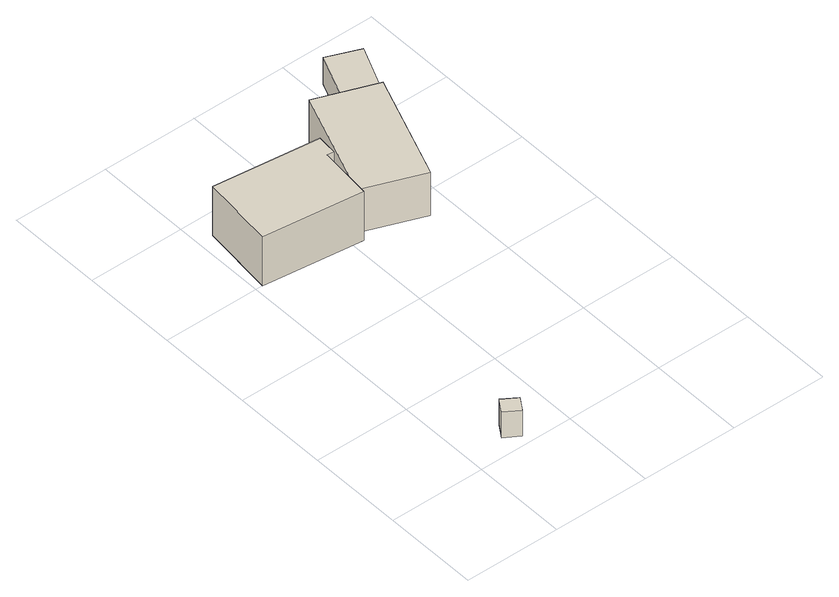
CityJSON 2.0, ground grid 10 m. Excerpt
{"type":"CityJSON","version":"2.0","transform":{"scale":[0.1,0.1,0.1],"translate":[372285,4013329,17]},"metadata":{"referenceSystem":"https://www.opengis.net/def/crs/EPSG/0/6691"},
"CityObjects":{
"building1":{"type":"Building","attributes":{"枝番":1,"利根川水系渡良瀬川洪水浸水想定区域（計画規模）.規模":"L1","利根川水系渡良瀬川洪水浸水想定区域（計画規模）.浸水ランク":"1","利根川水系渡良瀬川洪水浸水想定区域（計画規模）.浸水深":0.46,"利根川水系渡良瀬川洪水浸水想定区域（想定最大規模）.規模":"L2","利根川水系渡良瀬川洪水浸水想定区域（想定最大規模）.浸水ランク":"2","利根川水系渡良瀬川洪水浸水想定区域（想定最大規模）.浸水深":0.93,"利根川水系渡良瀬川洪水浸水想定区域（想定最大規模）.継続時間":10.5,"利根川水系矢場川洪水浸水想定区域（想定最大規模）.規模":"L2","利根川水系利根川洪水浸水想定区域（計画規模）.規模":"L1","利根川水系利根川洪水浸水想定区域（計画規模）.浸水ランク":"2","利根川水系利根川洪水浸水想定区域（計画規模）.浸水深":1.7,"利根川水系利根川洪水浸水想定区域（想定最大規模）.規模":"L2","利根川水系利根川洪水浸水想定区域（想定最大規模）.浸水ランク":"3","利根川水系利根川洪水浸水想定区域（想定最大規模）.浸水深":3.93,"BuildingDetails.prefecture":"10","BuildingDetails.city":"10207"},"geometry":[{"type":"Solid","lod":"1","boundaries":[[[[0,1,2,3]],[[2,4,5,3]],[[1,6,4,2]],[[0,7,6,1]],[[3,5,7,0]],[[4,6,7,5]]]]}]},
"building2":{"type":"Building","attributes":{"枝番":1,"利根川水系渡良瀬川洪水浸水想定区域（計画規模）.規模":"L1","利根川水系渡良瀬川洪水浸水想定区域（計画規模）.浸水ランク":"1","利根川水系渡良瀬川洪水浸水想定区域（計画規模）.浸水深":0.24,"利根川水系渡良瀬川洪水浸水想定区域（想定最大規模）.規模":"L2","利根川水系渡良瀬川洪水浸水想定区域（想定最大規模）.浸水ランク":"2","利根川水系渡良瀬川洪水浸水想定区域（想定最大規模）.浸水深":0.78,"利根川水系渡良瀬川洪水浸水想定区域（想定最大規模）.継続時間":17.9,"利根川水系矢場川洪水浸水想定区域（想定最大規模）.規模":"L2","利根川水系矢場川洪水浸水想定区域（想定最大規模）.浸水ランク":"1","利根川水系矢場川洪水浸水想定区域（想定最大規模）.浸水深":0.27,"利根川水系利根川洪水浸水想定区域（計画規模）.規模":"L1","利根川水系利根川洪水浸水想定区域（計画規模）.浸水ランク":"2","利根川水系利根川洪水浸水想定区域（計画規模）.浸水深":1.5,"利根川水系利根川洪水浸水想定区域（想定最大規模）.規模":"L2","利根川水系利根川洪水浸水想定区域（想定最大規模）.浸水ランク":"3","利根川水系利根川洪水浸水想定区域（想定最大規模）.浸水深":3.73,"usage":"431","measuredHeight":6.3,"BuildingDetails.prefecture":"10","BuildingDetails.city":"10207","BuildingDetails.surveyYear":2016},"geometry":[{"type":"Solid","lod":"1","boundaries":[[[[8,9,10,11,12,13]],[[12,14,15,13]],[[11,16,14,12]],[[10,17,16,11]],[[9,18,17,10]],[[8,19,18,9]],[[13,15,19,8]],[[14,16,17,18,19,15]]]]}]},
"building3":{"type":"Building","attributes":{"枝番":1,"利根川水系渡良瀬川洪水浸水想定区域（計画規模）.規模":"L1","利根川水系渡良瀬川洪水浸水想定区域（計画規模）.浸水ランク":"1","利根川水系渡良瀬川洪水浸水想定区域（計画規模）.浸水深":0.3,"利根川水系渡良瀬川洪水浸水想定区域（想定最大規模）.規模":"L2","利根川水系渡良瀬川洪水浸水想定区域（想定最大規模）.浸水ランク":"1","利根川水系渡良瀬川洪水浸水想定区域（想定最大規模）.浸水深":0.33,"利根川水系渡良瀬川洪水浸水想定区域（想定最大規模）.継続時間":17.9,"利根川水系矢場川洪水浸水想定区域（想定最大規模）.規模":"L2","利根川水系矢場川洪水浸水想定区域（想定最大規模）.浸水ランク":"1","利根川水系矢場川洪水浸水想定区域（想定最大規模）.浸水深":0.01,"利根川水系利根川洪水浸水想定区域（計画規模）.規模":"L1","利根川水系利根川洪水浸水想定区域（計画規模）.浸水ランク":"2","利根川水系利根川洪水浸水想定区域（計画規模）.浸水深":1.1,"利根川水系利根川洪水浸水想定区域（想定最大規模）.規模":"L2","利根川水系利根川洪水浸水想定区域（想定最大規模）.浸水ランク":"3","利根川水系利根川洪水浸水想定区域（想定最大規模）.浸水深":3.33,"usage":"431","measuredHeight":5.2,"BuildingDetails.prefecture":"10","BuildingDetails.city":"10207","BuildingDetails.surveyYear":2016},"geometry":[{"type":"Solid","lod":"1","boundaries":[[[[20,21,22,23]],[[22,24,25,23]],[[21,26,24,22]],[[20,27,26,21]],[[23,25,27,20]],[[24,26,27,25]]]]}]},
"building4":{"type":"Building","attributes":{"枝番":1,"利根川水系渡良瀬川洪水浸水想定区域（計画規模）.規模":"L1","利根川水系渡良瀬川洪水浸水想定区域（計画規模）.浸水ランク":"1","利根川水系渡良瀬川洪水浸水想定区域（計画規模）.浸水深":0.21,"利根川水系渡良瀬川洪水浸水想定区域（想定最大規模）.規模":"L2","利根川水系渡良瀬川洪水浸水想定区域（想定最大規模）.浸水ランク":"2","利根川水系渡良瀬川洪水浸水想定区域（想定最大規模）.浸水深":0.83,"利根川水系渡良瀬川洪水浸水想定区域（想定最大規模）.継続時間":17.9,"利根川水系矢場川洪水浸水想定区域（想定最大規模）.規模":"L2","利根川水系矢場川洪水浸水想定区域（想定最大規模）.浸水ランク":"1","利根川水系矢場川洪水浸水想定区域（想定最大規模）.浸水深":0.17,"利根川水系利根川洪水浸水想定区域（計画規模）.規模":"L1","利根川水系利根川洪水浸水想定区域（計画規模）.浸水ランク":"2","利根川水系利根川洪水浸水想定区域（計画規模）.浸水深":1.6,"利根川水系利根川洪水浸水想定区域（想定最大規模）.規模":"L2","利根川水系利根川洪水浸水想定区域（想定最大規模）.浸水ランク":"3","利根川水系利根川洪水浸水想定区域（想定最大規模）.浸水深":3.83,"measuredHeight":3.9,"BuildingDetails.prefecture":"10","BuildingDetails.city":"10207"},"geometry":[{"type":"Solid","lod":"1","boundaries":[[[[28,29,30,31]],[[30,32,33,31]],[[29,34,32,30]],[[28,35,34,29]],[[31,33,35,28]],[[32,34,35,33]]]]}]}
},
"vertices":[
[38,18,4],[47,32,4],[62,22,4],[53,8,4],[62,22,34],[53,8,34],[47,32,34],[38,18,34],
[6,298,4],[15,375,4],[125,362,4],[123,341,4],[116,342,4],[110,286,4],[116,342,61],[110,286,61],[123,341,61],[125,362,61],[15,375,61],[6,298,61],
[112,298,3],[155,412,3],[218,388,3],[175,274,3],[218,388,53],[175,274,53],[155,412,53],[112,298,53],
[188,402,2],[213,462,2],[247,448,2],[221,388,2],[247,448,33],[221,388,33],[213,462,33],[188,402,33]
]}
